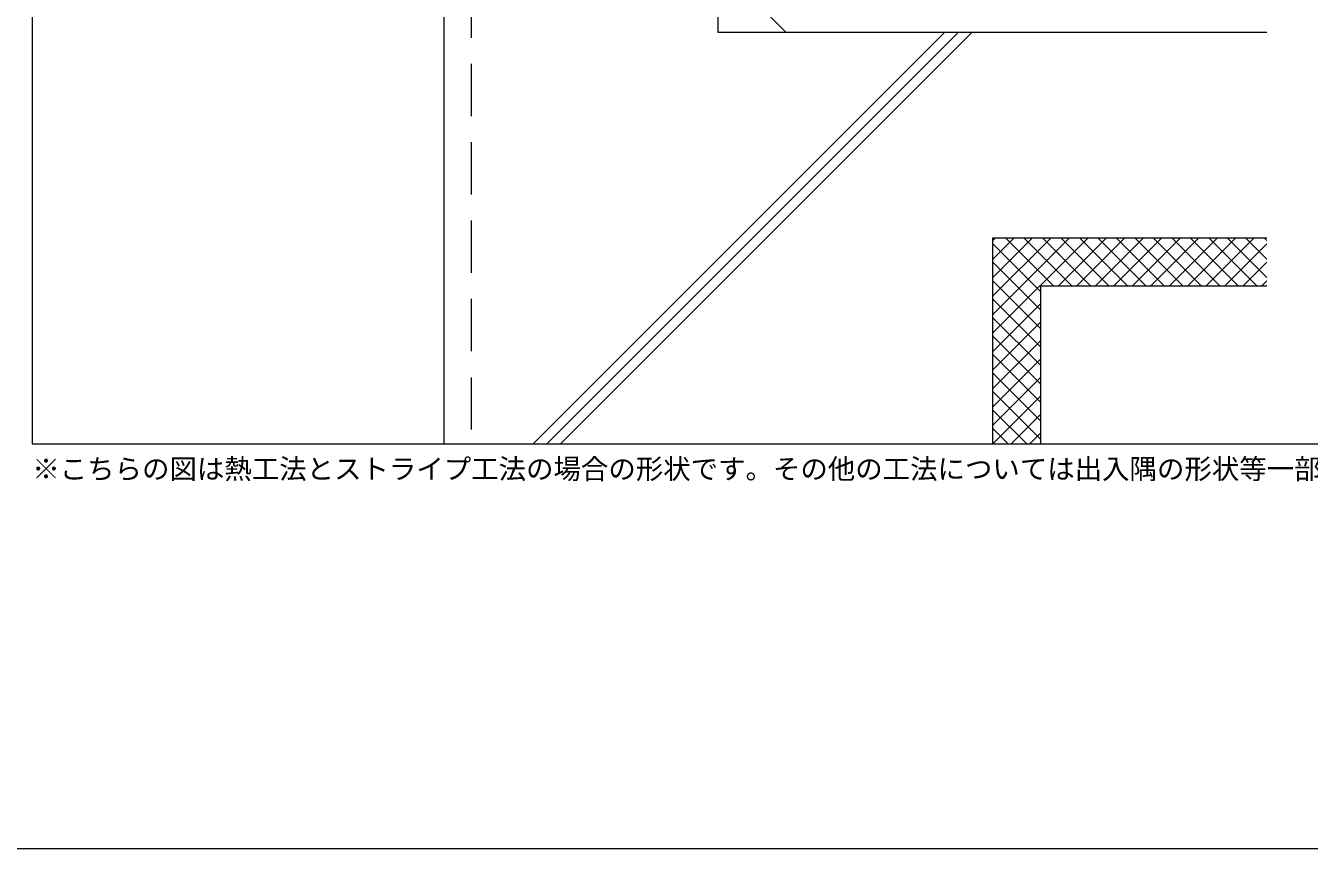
# Model space of a CAD drawing. Units: millimetres, scale not verified. Extents: x -1380 to 1380, y -955 to 955.
# Drawn here: x -905 to 31, y -955 to -355 of the extents above; entities that cross this region are included whole.
import ezdxf
from ezdxf.enums import TextEntityAlignment as Align

# ---------------------------------------------------------------- set-up
doc = ezdxf.new("R2010")
doc.units = ezdxf.units.MM
doc.header["$LTSCALE"] = 3
doc.linetypes.add('USER1', pattern=[19.05, 12.7, -6.35])
for name, color, linetype, lineweight in [('0-0_0', 7, 'Continuous', 9), ('0-1_HATCH', 9, 'Continuous', 18), ('0-3_KUTAI', 3, 'Continuous', 18), ('0-5_MOJI', 7, 'Continuous', 18), ('0-8_dannnetu', 6, 'Continuous', 18), ('0-C_WAKU', 7, 'Continuous', 18)]:
    doc.layers.add(name, color=color, linetype=linetype, lineweight=lineweight)
doc.styles.add('ＭＳ ゴシック', font='')
doc.styles.get('ＭＳ ゴシック').set_extended_font_data('MS Gothic')

msp = doc.modelspace()

# ---------------------------------------------------------------- linework, layer by layer
at = {"layer": '0-0_0', "lineweight": 18}
msp.add_lwpolyline([(-899.957, -659.969), (900.043, -659.969), (900.043, 540.031), (-899.957, 540.031)], close=True, dxfattribs=at)
at = {"layer": '0-1_HATCH'}
for p, q in [((-534.957, -659.969), (-234.957, -359.969)), ((-524.957, -659.969), (-224.957, -359.969)), ((-514.957, -659.969), (-214.957, -359.969)), ((-199.957, -511.958), (-197.967, -509.969)), ((-199.957, -525.429), (-184.497, -509.969)), ((-199.957, -538.899), (-171.026, -509.969)), ((-199.957, -552.37), (-157.556, -509.969)), ((-199.957, -565.84), (-144.086, -509.969)), ((-199.957, -579.31), (-130.615, -509.969)), ((-164.957, -548.819), (-199.957, -513.819)), ((-155.336, -544.969), (-190.336, -509.969)), ((-141.866, -544.969), (-176.866, -509.969)), ((-128.396, -544.969), (-163.396, -509.969)), ((-152.145, -544.969), (-117.145, -509.969)), ((-114.925, -544.969), (-149.925, -509.969)), ((-138.674, -544.969), (-103.674, -509.969)), ((-101.455, -544.969), (-136.455, -509.969)), ((-125.204, -544.969), (-90.204, -509.969)), ((-87.984, -544.969), (-122.984, -509.969)), ((-111.734, -544.969), (-76.734, -509.969)), ((-74.514, -544.969), (-109.514, -509.969)), ((-98.263, -544.969), (-63.263, -509.969)), ((-61.044, -544.969), (-96.044, -509.969)), ((-84.793, -544.969), (-49.793, -509.969)), ((-47.573, -544.969), (-82.573, -509.969)), ((-71.322, -544.969), (-36.322, -509.969)), ((-34.103, -544.969), (-69.103, -509.969)), ((-57.852, -544.969), (-22.852, -509.969)), ((-20.633, -544.969), (-55.633, -509.969)), ((-44.382, -544.969), (-9.382, -509.969)), ((-7.162, -544.969), (-42.162, -509.969)), ((-30.911, -544.969), (0.043, -514.014)), ((0.043, -538.704), (-28.692, -509.969)), ((0.043, -525.234), (-15.221, -509.969)), ((0.043, -511.763), (-1.751, -509.969)), ((-164.957, -562.289), (-199.957, -527.289)), ((-17.441, -544.969), (0.043, -527.485)), ((-164.957, -575.76), (-199.957, -540.76)), ((-3.971, -544.969), (0.043, -540.955)), ((-164.957, -589.23), (-199.957, -554.23)), ((-199.957, -592.781), (-164.957, -557.781)), ((-164.957, -602.7), (-199.957, -567.7)), ((-199.957, -606.251), (-164.957, -571.251)), ((-164.957, -616.171), (-199.957, -581.171)), ((-199.957, -619.722), (-164.957, -584.722)), ((-164.957, -629.641), (-199.957, -594.641)), ((-199.957, -633.192), (-164.957, -598.192)), ((-164.957, -643.112), (-199.957, -608.112)), ((-199.957, -646.662), (-164.957, -611.662)), ((-164.957, -656.582), (-199.957, -621.582)), ((-199.793, -659.969), (-164.957, -625.133)), ((-175.04, -659.969), (-199.957, -635.052)), ((-186.322, -659.969), (-164.957, -638.603)), ((-188.511, -659.969), (-199.957, -648.523)), ((-172.852, -659.969), (-164.957, -652.073))]:
    msp.add_line(p, q, dxfattribs=at)
at = {"layer": '0-3_KUTAI'}
for p, q in [((-599.957, -91.969), (-599.957, -659.969)), ((-350.459, -359.969), (-399.957, -310.471))]:
    msp.add_line(p, q, dxfattribs=at)
at = {"layer": '0-3_KUTAI', "linetype": 'USER1'}
msp.add_lwpolyline([(-269.957, 90.031), (-269.957, 271.931), (-579.957, 302.931), (-579.957, -659.969)], dxfattribs=at)
at = {"layer": '0-3_KUTAI'}
for points in [[(0.043, -359.969), (-399.957, -359.969), (-399.957, 90.031)], [(0.043, -509.969), (-199.957, -509.969), (-199.957, -659.969)]]:
    msp.add_lwpolyline(points, dxfattribs=at)
at = {"layer": '0-8_dannnetu'}
msp.add_lwpolyline([(0.043, -544.969), (-164.957, -544.969), (-164.957, -659.969)], dxfattribs=at)
at = {"layer": '0-C_WAKU'}
msp.add_lwpolyline([(-1379.957, -954.969), (1380.043, -954.969), (1380.043, 955.031), (-1379.957, 955.031)], close=True, dxfattribs=at)

# ---------------------------------------------------------------- texts
at = {"layer": '0-5_MOJI', "style": 'ＭＳ ゴシック'}
msp.add_text('※こちらの図は熱工法とストライプ工法の場合の形状です。その他の工法については出入隅の形状等一部が異なります。', height=14.66, dxfattribs=at).set_placement((-899.957, -689.969), align=Align.BOTTOM_LEFT)

doc.saveas('drawing.dxf')
